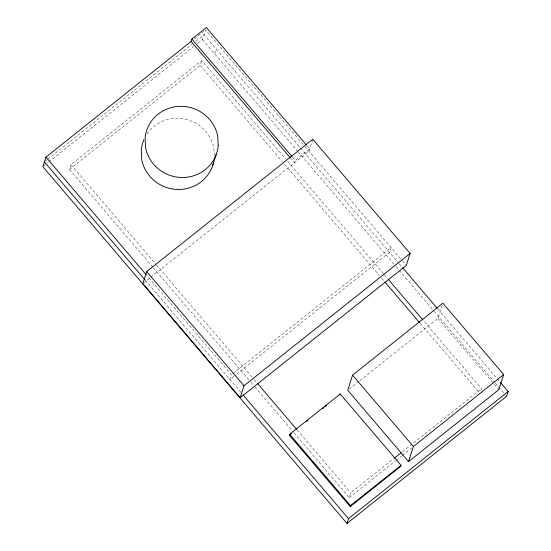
<?xml version="1.0" encoding="UTF-8"?>
<svg xmlns="http://www.w3.org/2000/svg" width="551" height="551" viewBox="0 0 551 551"><rect width="100%" height="100%" fill="white"/><g stroke="black" fill="none" stroke-linecap="round" stroke-linejoin="round"><path stroke-width="0.41" stroke-dasharray="2.75 2.07" d="M152.682 267.063L69.467 169.446L71.01 164.653L201.742 60.514L285.508 158.784M197.788 43.267L202.486 39.527L205.557 29.947L304.51 146.029M69.467 169.446L200.206 65.307L201.742 60.514M214.649 53.798L216.185 49.005M306.948 145.588L309.731 148.853L295.281 160.362L294.516 162.752L290.625 158.185M312.803 139.272L308.959 151.249L150.905 277.153M293.972 432.81L349.258 497.67L350.794 492.883L393.703 458.701M359.769 380.645L438.017 318.313L442.35 304.813M481.016 390.335L481.533 388.737L423.45 320.606M194.4 38.839L204.903 30.47M45.072 161.36L47.083 159.756M47.751 159.218L191.948 44.355M195.977 41.146L204.022 34.734L398.724 263.151M43.529 166.147L48.226 162.407M48.894 161.877L193.766 46.47M143.508 283.042L150.237 277.683M232.791 373.661L391.072 247.571L389.536 252.365L234.602 375.782M233.934 376.312L229.912 379.522L231.448 374.728L146.773 275.39M349.065 389.171L359.1 381.175M402.416 451.758L481.533 388.737M349.258 497.67L395.515 460.822M396.19 460.292L401.548 456.014M402.223 455.484L411.611 448.004M305.068 146.683L401.831 260.196M402.388 260.843L405.722 264.762M399.289 263.805L402.078 267.077M437.804 308.987L499.764 381.678M202.486 39.527L297.822 151.373M298.38 152.028L395.515 265.975M396.073 266.629L433.472 310.509M434.03 311.163L494.881 382.546M495.439 383.2L503.814 393.021M438.017 318.313L498.841 389.667M292.505 157.097L295.281 160.362M287.746 161.409L383.799 274.088M384.357 274.742L387.711 278.675M200.206 65.307L282.298 161.608M284.53 164.232L379.467 275.603M381.705 278.227L384.495 281.499M420.234 323.43L479.432 392.877M71.01 164.653L155.892 264.239M156.45 264.893L253.625 378.888M254.183 379.543L256.973 382.814M297.182 429.987L350.794 492.883M153.24 267.717L250.409 381.712M250.967 382.366L254.321 386.299M254.879 386.954L293.414 432.156M145.23 280.183L240.821 392.319M214.249 155.83L213.898 148.391A36.779 35.457 17.8 0 0 184.833 119.112A36.779 35.457 17.8 0 0 146.786 134.292"/><path stroke-width="0.83" d="M306.397 144.941L206.329 27.55L191.886 39.059L191.114 41.456L45.94 157.104L42.861 166.684L346.978 523.45L506.603 396.293L508.139 391.506L500.322 382.339M146.683 271.602L142.833 283.579L240.153 397.746L406.28 265.41L410.123 253.432L312.803 139.272L146.683 271.602L243.997 385.769L240.153 397.746M212.28 166.705L216.123 154.728M289.371 435.214L289.681 434.257L340.236 393.986L401.059 465.333L400.756 466.298L350.195 506.569L289.371 435.214L291.369 433.623M339.933 394.943L340.236 393.986M352.578 375.141L347.729 390.232L408.553 461.586L498.841 389.667L503.683 374.577L442.859 303.222L352.578 375.141L413.402 446.496L408.553 461.586M350.195 506.569L350.505 505.611L401.059 465.333M346.978 523.45L348.514 518.656L508.139 391.506M243.997 385.769L410.123 253.432M306.666 421.439L307.995 420.379M322.631 408.718L323.967 407.657M325.297 406.597L326.626 405.543M394.371 458.17L401.08 452.826M413.402 446.496L503.683 374.577M402.636 267.731L437.246 308.333M191.886 39.059L291.947 156.443M191.114 41.456L290.067 157.538M388.269 279.329L422.892 319.952M385.053 282.16L419.676 322.776M257.531 383.475L296.624 429.332M289.681 434.257L350.505 505.611M45.94 157.104L146.215 274.735M44.397 161.891L144.844 279.722M243.053 394.936L348.514 518.656M213.519 162.676A36.779 35.457 17.8 0 1 176.857 189.434A36.779 35.457 17.8 0 1 141.717 159.377L141.283 150.092A36.779 35.457 17.8 0 1 143.969 139.506M218.182 145.705L217.748 136.414A36.779 35.457 17.8 0 0 179.991 106.336A36.779 35.457 17.8 0 0 145.127 138.115L145.567 147.399A36.779 35.457 17.8 0 0 183.318 177.484A36.779 35.457 17.8 0 0 218.182 145.705"/></g></svg>
